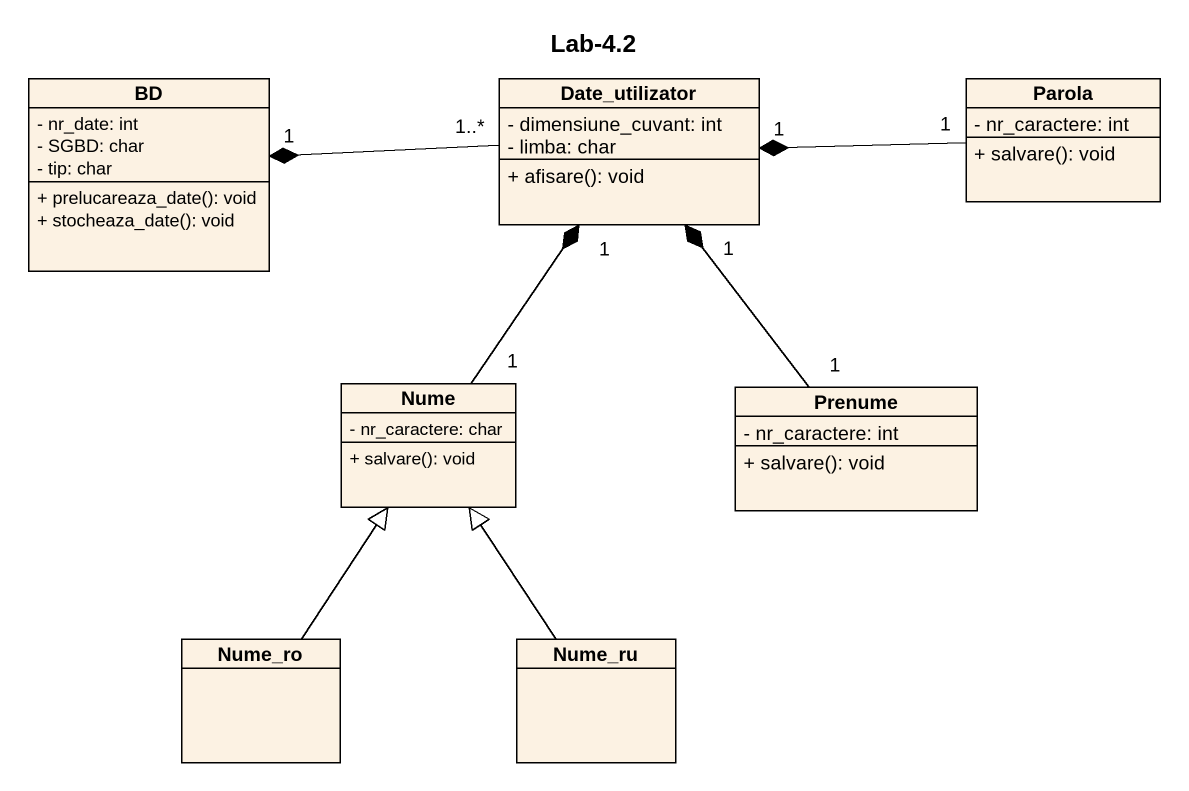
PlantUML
@startuml
title Lab-4.2
hide circle
hide empty members
skinparam classAttributeIconSize 0
class BD {
  - nr_date: int
  - SGBD: char
  - tip: char
  + prelucareaza_date(): void
  + stocheaza_date(): void
}
class Date_utilizator {
  - dimensiune_cuvant: int
  - limba: char
  + afisare(): void
}
class Parola {
  - nr_caractere: int
  + salvare(): void
}
class Nume {
  - nr_caractere: char
  + salvare(): void
}
class Prenume {
  - nr_caractere: int
  + salvare(): void
}
class Nume_ro
class Nume_ru
Date_utilizator "1..*" -left-* "1" BD
Parola "1" -left-* "1" Date_utilizator
Nume "1" -up-* "1" Date_utilizator
Prenume "1" -up-* "1" Date_utilizator
Nume_ro -up-|> Nume
Nume_ru -up-|> Nume
@enduml
